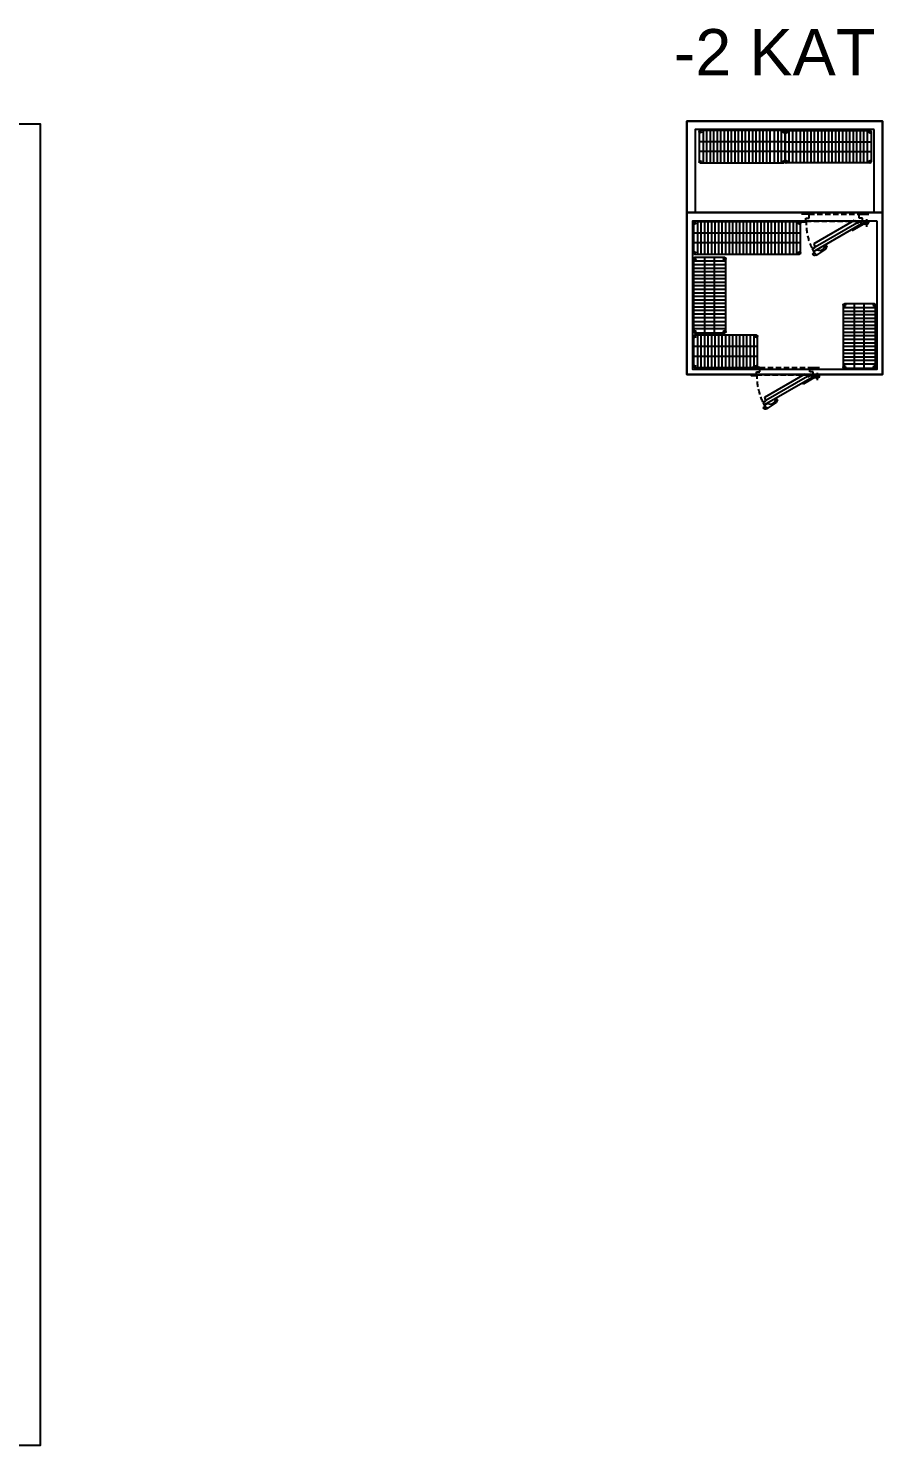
# Model space of a CAD drawing. Header units: millimetres. Extents: x 7687 to 15428, y -715 to 4028.
# Drawn here: x 14215 to 15428, y -715 to 1297 of the extents above; entities that cross this region are included whole.
import ezdxf

# ---------------------------------------------------------------- set-up
doc = ezdxf.new("R2010")
doc.units = ezdxf.units.MM
doc.linetypes.add('HIDDEN', pattern=[0.375, 0.25, -0.125])
for name, color, linetype in [('__yaç-yol-2', 6, 'Continuous'), ('FAGOR MUTFAK', 171, 'Continuous'), ('KITCHEN', 1, 'Continuous')]:
    doc.layers.add(name, color=color, linetype=linetype)
doc.layers.add('mermer', color=13, linetype='Continuous', lineweight=25)
doc.styles.get("Standard").update_dxf_attribs({"font": 'arial.ttf'})
doc.linetypes.add('X_BASEMENT FLOOR PLAN$0$BATTING', pattern='A,0.0001,-0.1,[134,ltypeshp.shx,S=0.1,R=0,X=-0.1,Y=0],-0.2,[134,ltypeshp.shx,S=0.1,R=180,X=0.1,Y=0],-0.1', length=0.4001)

# ---------------------------------------------------------------- blocks, each defined once
blk = doc.blocks.new('X_BASEMENT FLOOR PLAN$0$Coldroom Door - 700')
for p, q in [((182, 520), (162, 485)), ((162, 485), (203, 462)), ((854, 133), (182, 520)), ((203, 462), (185, 410)), ((185, 410), (757, 80)), ((68, 94), (0, 94)), ((68, 94), (68, 54)), ((68, 54), (116, 54)), ((116, 54), (116, -6)), ((757, 80), (793, 122)), ((793, 122), (834, 99)), ((821, 54), (821, -6)), ((868, 54), (821, 54)), ((834, 99), (854, 133)), ((866, 94), (958, 94)), ((868, 94), (868, 54)), ((894, 118, 0), (958, 118, 0)), ((894, 118, 0), (894, 94)), ((928, 172, 0), (928, 68, 0)), ((958, 118, 0), (958, 94, 0)), ((116, -6), (8, -6)), ((821, -6), (958, -6))]:
    blk.add_line(p, q)
at = {"ltscale": 800}
for p, q in [((167, 564, 0), (164, 558, 0)), ((164, 558, 0), (194, 540, 0)), ((194, 540, 0), (182, 520, 0)), ((182, 520, 0), (185, 519, 0)), ((185, 519, 0), (219, 499, 0)), ((233, 563, 0), (211, 576, 0)), ((219, 499, 0), (277, 508, 0)), ((303, 515, 0), (233, 563, 0)), ((277, 508, 0), (327, 479, 0)), ((347, 487, 0), (303, 515, 0)), ((327, 479, 0), (346, 435, 0)), ((346, 435, 0), (367, 442, 0)), ((367, 442, 0), (347, 487, 0)), ((725, 228, 0), (716, 212, 0)), ((716, 212, 0), (916, 97, 0)), ((885, 135, 0), (725, 228, 0))]:
    blk.add_line(p, q, dxfattribs=at)
at = {"color": 8, "linetype": 'X_BASEMENT FLOOR PLAN$0$BATTING', "ltscale": 0.1}
blk.add_line((201, 455), (788, 117), dxfattribs=at)
at = {"color": 14, "linetype": 'HIDDEN', "ltscale": 300}
for p, q in [((68, 94), (866, 94)), ((116, -6), (821, -6))]:
    blk.add_line(p, q, dxfattribs=at)
blk.add_lwpolyline([(61, 110), (0, 110), (0, 94), (61, 94)], close=True)
blk.add_circle((928, 118, 0), 15.5)
blk.add_circle((928, 118, 0), 15.5)
blk.add_arc((928, 118, 0), 849, 147.4074, 181.6053, dxfattribs=at)
at = {"ltscale": 800}
for centre, radius, start, end in [((195, 548, 0), 31.7, 59.9925, 149.9925), ((928, 118, 0), 23.8, 179.9664, 269.9925)]:
    blk.add_arc(centre, radius, start, end, dxfattribs=at)
for centre, radius, start, end in [((898, 163, 0), 30.9, 245.0011, 303.7822), ((928, 118, 0), 23.8, 238.2748, 124.0223)]:
    blk.add_arc(centre, radius, start, end)
blk = doc.blocks.new('122')
at = {"layer": 'FAGOR MUTFAK', "ltscale": 0.2}
for p, q in [((-1.6, 0), (-1.6, -118.8)), ((0, 1.6), (42.8, 1.6)), ((42.8, 1.6), (0, 1.6)), ((14.5, 1.6), (14.5, -120.4)), ((28.3, 1.6), (28.3, -120.4)), ((44.4, -118.8), (44.4, 0)), ((-1.6, -3.9), (44.4, -3.9)), ((-1.6, -8.9), (44.4, -8.9)), ((-1.6, -13.9), (44.4, -13.9)), ((-1.6, -19.9), (44.4, -19.9)), ((-1.6, -24.9), (44.4, -24.9)), ((-1.6, -29.9), (44.4, -29.9)), ((-1.6, -34.9), (44.4, -34.9)), ((-1.6, -39.9), (44.4, -39.9)), ((-1.6, -44.9), (44.4, -44.9)), ((-1.6, -49.9), (44.4, -49.9)), ((-1.6, -54.9), (44.4, -54.9)), ((-1.6, -59.9), (44.4, -59.9)), ((-1.6, -64.9), (44.4, -64.9)), ((-1.6, -69.9), (44.4, -69.9)), ((-1.6, -74.9), (44.4, -74.9)), ((-1.6, -79.9), (44.4, -79.9)), ((-1.6, -84.9), (44.4, -84.9)), ((-1.6, -89.9), (44.4, -89.9)), ((-1.6, -94.9), (44.4, -94.9)), ((-1.6, -99.9), (44.4, -99.9)), ((-1.6, -104.9), (44.4, -104.9)), ((-1.6, -109.9), (44.4, -109.9)), ((-1.6, -114.9), (44.4, -114.9)), ((0, -120.4), (42.8, -120.4))]:
    blk.add_line(p, q, dxfattribs=at)
for centre in [(0, 0), (42.8, 0), (0, -118.8), (42.8, -118.8)]:
    blk.add_circle(centre, 1.6, dxfattribs=at)
blk = doc.blocks.new('91')
at = {"layer": 'FAGOR MUTFAK', "ltscale": 0.2}
for p, q in [((89.3, 1.1), (1.5, 1.1)), ((5.4, 1.1), (5.4, -44.9)), ((10.4, 1.1), (10.4, -44.9)), ((15.4, 1.1), (15.4, -44.9)), ((20.4, 1.1), (20.4, -44.9)), ((25.4, 1.1), (25.4, -44.9)), ((30.4, 1.1), (30.4, -44.9)), ((35.4, 1.1), (35.4, -44.9)), ((40.4, 1.1), (40.4, -44.9)), ((45.4, 1.1), (45.4, -44.9)), ((50.4, 1.1), (50.4, -44.9)), ((55.4, 1.1), (55.4, -44.9)), ((60.4, 1.1), (60.4, -44.9)), ((65.4, 1.1), (65.4, -44.9)), ((70.4, 1.1), (70.4, -44.9)), ((75.4, 1.1), (75.4, -44.9)), ((80.4, 1.1), (80.4, -44.9)), ((85.4, 1.1), (85.4, -44.9)), ((-0.1, -0.5), (-0.1, -43.3)), ((90.9, -15), (-0.1, -15)), ((90.9, -43.3), (90.9, -0.5)), ((90.9, -28.9), (-0.1, -28.9)), ((1.5, -44.9), (89.3, -44.9))]:
    blk.add_line(p, q, dxfattribs=at)
for centre in [(1.5, -0.5), (89.3, -0.5), (1.5, -43.3), (89.3, -43.3)]:
    blk.add_circle(centre, 1.6, dxfattribs=at)
blk = doc.blocks.new('152')
at = {"layer": 'FAGOR MUTFAK', "ltscale": 0.2}
for p, q in [((-148.8, 0), (-148.8, -42.8)), ((1.6, 1.6), (-147.2, 1.6)), ((-143.3, 1.6), (-143.3, -44.4)), ((-138.3, 1.6), (-138.3, -44.4)), ((-133.3, 1.6), (-133.3, -44.4)), ((-128.3, 1.6), (-128.3, -44.4)), ((-123.3, 1.6), (-123.3, -44.4)), ((-118.3, 1.6), (-118.3, -44.4)), ((-113.3, 1.6), (-113.3, -44.4)), ((-108.3, 1.6), (-108.3, -44.4)), ((-103.3, 1.6), (-103.3, -44.4)), ((-98.3, 1.6), (-98.3, -44.4)), ((-93.3, 1.6), (-93.3, -44.4)), ((-88.3, 1.6), (-88.3, -44.4)), ((-83.3, 1.6), (-83.3, -44.4)), ((-78.3, 1.6), (-78.3, -44.4)), ((-73.3, 1.6), (-73.3, -44.4)), ((-68.3, 1.6), (-68.3, -44.4)), ((-63.3, 1.6), (-63.3, -44.4)), ((-58.3, 1.6), (-58.3, -44.4)), ((-53.3, 1.6), (-53.3, -44.4)), ((-48.3, 1.6), (-48.3, -44.4)), ((-43.3, 1.6), (-43.3, -44.4)), ((-38.3, 1.6), (-38.3, -44.4)), ((-33.3, 1.6), (-33.3, -44.4)), ((-28.3, 1.6), (-28.3, -44.4)), ((-23.3, 1.6), (-23.3, -44.4)), ((-18.3, 1.6), (-18.3, -44.4)), ((-12.3, 1.6), (-12.3, -44.4)), ((-7.3, 1.6), (-7.3, -44.4)), ((-2.3, 1.6), (-2.3, -44.4)), ((3.2, -42.8), (3.2, 0)), ((3.2, -14.46), (-148.8, -14.46)), ((3.2, -28.32), (-148.8, -28.32)), ((-147.2, -44.4), (1.6, -44.4))]:
    blk.add_line(p, q, dxfattribs=at)
for centre in [(-147.2, 0), (1.6, 0), (-147.2, -42.8), (1.6, -42.8)]:
    blk.add_circle(centre, 1.6, dxfattribs=at)
blk = doc.blocks.new('107')
at = {"layer": 'FAGOR MUTFAK', "ltscale": 0.2}
for p, q in [((21.4, 0), (-21.4, 0)), ((-6.9, -107), (-6.9, 0)), ((6.9, -107), (6.9, 0)), ((-23, -1.6), (-23, -105.4)), ((23, -5.5), (-23, -5.5)), ((23, -10.5), (-23, -10.5)), ((23, -15.5), (-23, -15.5)), ((23, -105.4), (23, -1.6)), ((23, -20.5), (-23, -20.5)), ((23, -25.5), (-23, -25.5)), ((23, -30.5), (-23, -30.5)), ((23, -35.5), (-23, -35.5)), ((23, -40.5), (-23, -40.5)), ((23, -45.5), (-23, -45.5)), ((23, -50.5), (-23, -50.5)), ((23, -55.5), (-23, -55.5)), ((23, -60.5), (-23, -60.5)), ((23, -65.5), (-23, -65.5)), ((23, -70.5), (-23, -70.5)), ((23, -75.5), (-23, -75.5)), ((23, -80.5), (-23, -80.5)), ((23, -85.5), (-23, -85.5)), ((23, -91.5), (-23, -91.5)), ((23, -96.5), (-23, -96.5)), ((23, -101.5), (-23, -101.5)), ((-21.4, -107), (21.4, -107))]:
    blk.add_line(p, q, dxfattribs=at)
for centre in [(-21.4, -1.6), (21.4, -1.6), (-21.4, -105.4), (21.4, -105.4)]:
    blk.add_circle(centre, 1.6, dxfattribs=at)

msp = doc.modelspace()

# ---------------------------------------------------------------- linework, layer by layer
at = {"color": 240, "true_color": 0xed1f24}
msp.add_lwpolyline([(15324.4, 805.8), (15150.4, 805.8), (15150.4, 1165.8), (15428.4, 1165.8), (15428.4, 805.8), (15414.4, 805.8), (15324.4, 805.8)], dxfattribs=at)
for points in [[(15428.4, 1165.8), (15150.4, 1165.8), (15150.4, 1035.8), (15428.4, 1035.8)], [(15416.4, 1153.8), (15162.4, 1153.8), (15162.4, 1035.8), (15416.4, 1035.8)], [(15428.4, 1035.8), (15150.4, 1035.8), (15150.4, 805.8), (15428.4, 805.8)], [(15420.4, 1023.8), (15158.4, 1023.8), (15158.4, 813.8), (15420.4, 813.8)]]:
    msp.add_lwpolyline(points, close=True, dxfattribs=at)
at = {"layer": 'mermer'}
msp.add_lwpolyline([(13021.2, -714.8), (13021.2, 337.7), (12249.4, 337.7), (11799.2, 337.7), (11799.2, 519.2), (11799.2, 1161.8), (14232.2, 1161.8), (14232.2, -714.8)], close=True, dxfattribs=at)

# ---------------------------------------------------------------- block references
at = {"color": 240, "true_color": 0xed1f24, "rotation": 270}
for name, p in [('122', (15288.3, 1150.8)), ('91', (15417.3, 906.1))]:
    msp.add_blockref(name, p, dxfattribs=at)
at = {"color": 240, "true_color": 0xed1f24, "xscale": -1, "rotation": 90}
msp.add_blockref('122', (15291.5, 1150.8), dxfattribs=at)
at = {"color": 240, "true_color": 0xed1f24}
for name, p in [('152', (15308.6, 1021.2)), ('107', (15182.8, 972.2)), ('91', (15159.9, 860.7))]:
    msp.add_blockref(name, p, dxfattribs=at)
at = {"layer": 'KITCHEN', "xscale": -0.1007377, "yscale": 0.1007377, "zscale": 0.1007377, "rotation": 180}
for p in [(15312.3, 1033.2), (15242.3, 815.2)]:
    msp.add_blockref('X_BASEMENT FLOOR PLAN$0$Coldroom Door - 700', p, dxfattribs=at)

# ---------------------------------------------------------------- texts
at = {"layer": '__yaç-yol-2', "color": 8}
msp.add_text('-2 KAT', height=65.89, dxfattribs=at).set_placement((15131.7, 1230.6))

doc.saveas('drawing.dxf')
